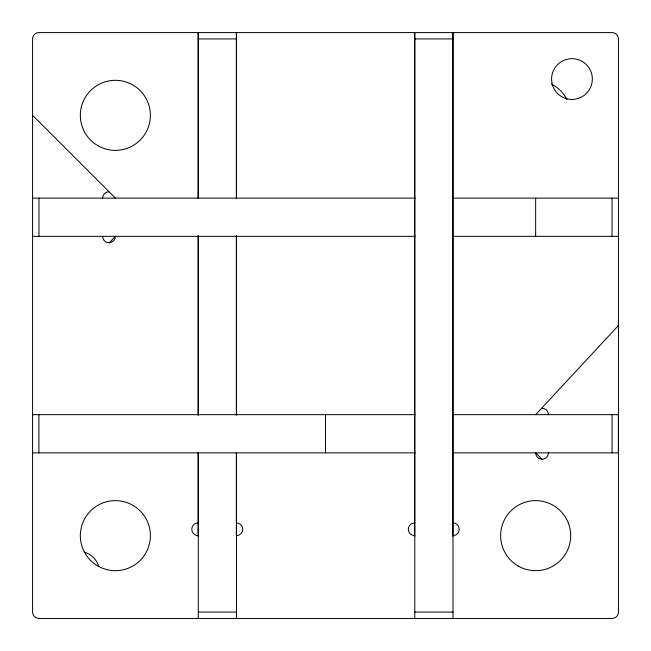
<?xml version="1.0" encoding="UTF-8"?>
<svg xmlns="http://www.w3.org/2000/svg" width="651" height="651" viewBox="0 0 651 651"><rect width="100%" height="100%" fill="white"/><g stroke="black" fill="none" stroke-linecap="round" stroke-linejoin="round"><path stroke-width="0.98" d="M109.148 243.035L115.357 236.346A6.372 6.372 0 0 1 108.994 242.717A6.372 6.372 0 0 1 102.622 236.346M535.667 414.654L618.45 325.5M198.286 38.93L236.492 38.93M414.801 38.93L453.015 38.93M32.55 198.132L415.379 198.132M452.852 198.132L618.426 198.132M32.55 236.346L415.379 236.346M452.852 236.346L618.426 236.346M32.55 414.654L415.289 414.654M452.852 414.654L618.45 414.654M32.55 452.868L415.289 452.868M452.852 452.868L618.45 452.868M198.286 612.07L236.492 612.07M414.801 612.07L453.015 612.07M38.946 618.442L612.078 618.442A6.372 6.372 0 0 0 618.45 612.054L618.45 38.93A6.372 6.372 0 0 0 612.078 32.607L38.946 32.583A6.372 6.372 0 0 0 32.574 38.946L32.574 612.07A6.372 6.372 0 0 0 38.946 618.393M542.088 459.289L535.667 452.868A6.372 6.372 0 0 0 542.031 459.232A6.372 6.372 0 0 0 548.402 452.868M32.574 115.349L115.357 198.132M618.377 414.654L618.377 452.868M612.038 198.132L612.038 236.346M612.054 414.654L612.054 452.868M535.643 198.132L535.643 236.346M453.015 32.558L453.015 618.442M452.876 32.558L452.876 536.204M414.801 32.558L414.801 618.442M414.671 32.558L414.671 536.204M325.492 414.654L325.492 452.868M236.492 32.558L236.492 198.132M236.492 236.346L236.492 414.654M236.492 452.868L236.492 618.442M236.354 32.558L236.354 198.042M236.354 235.605L236.354 415.297M236.354 452.868L236.354 536.204M198.286 32.558L198.286 198.474M198.286 236.077L198.286 414.923M198.286 452.526L198.286 618.442M198.148 32.558L198.148 198.132M198.148 235.605L198.148 415.395M198.148 452.868L198.148 536.204M38.962 198.132L38.962 236.346M38.922 414.654L38.922 452.868M236.354 522.916A6.372 6.372 0 0 1 242.725 529.279A6.372 6.372 0 0 1 236.354 535.651M198.148 535.651A6.372 6.372 0 0 1 191.776 529.279A6.372 6.372 0 0 1 198.148 522.916M414.671 535.651A6.372 6.372 0 0 1 408.299 529.279A6.372 6.372 0 0 1 414.671 522.916M452.876 522.916A6.372 6.372 0 0 1 459.248 529.279A6.372 6.372 0 0 1 452.876 535.651M542.031 408.283A6.372 6.372 0 0 1 548.402 414.654M551.389 84.052A35.024 35.024 0 0 1 566.956 99.619M102.622 198.132A6.372 6.372 0 0 1 108.994 191.768M84.337 552.268A20.376 20.376 0 0 1 98.749 566.679M518.147 565.988A35.024 35.024 0 0 0 570.691 535.651A35.024 35.024 0 0 0 518.147 505.322A35.024 35.024 0 0 0 518.147 565.988M97.845 145.678A35.024 35.024 0 0 0 150.389 115.349A35.024 35.024 0 0 0 97.845 85.012A35.024 35.024 0 0 0 97.845 145.678M90.595 560.421A35.024 35.024 0 0 0 149.193 544.716A35.024 35.024 0 0 0 106.292 501.823A35.024 35.024 0 0 0 90.595 560.421M557.549 93.459A20.376 20.376 0 0 0 591.645 84.321A20.376 20.376 0 0 0 566.687 59.363A20.376 20.376 0 0 0 557.549 93.459"/></g></svg>
